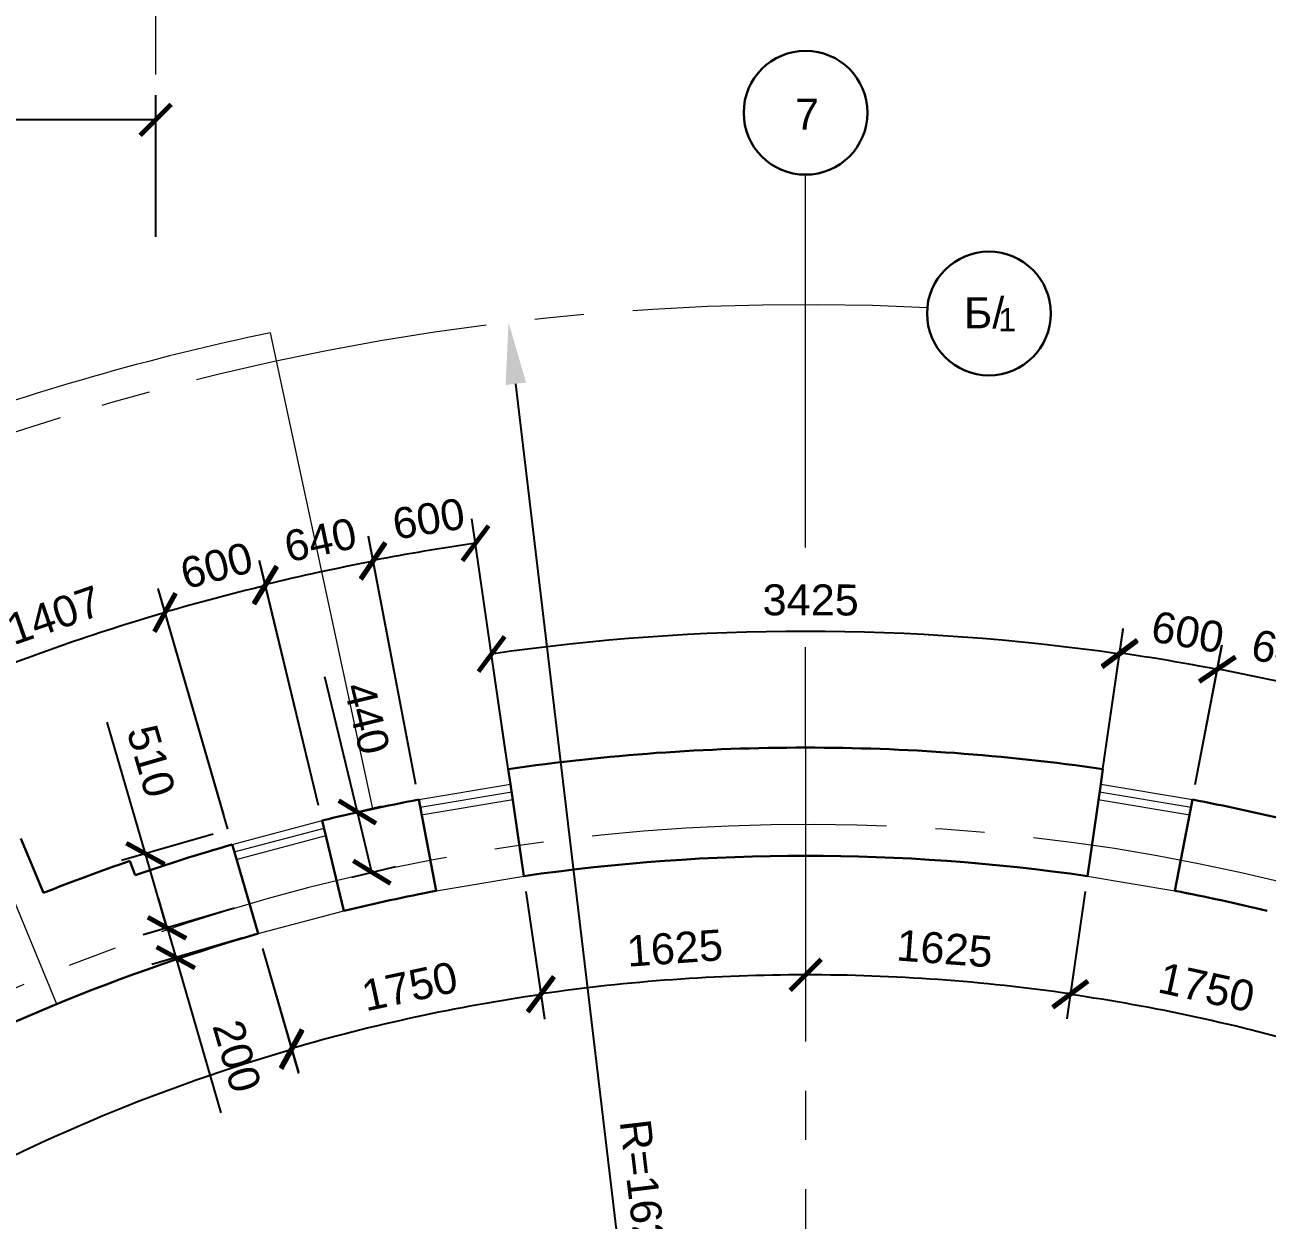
# Model space of a CAD drawing. Header units: millimetres. Extents: x -273 to 3634, y 3015 to 4572.
# Drawn here: x 3348 to 3428.3, y 4051.1 to 4128.4 of the extents above; entities that cross this region are included whole.
import ezdxf

# ---------------------------------------------------------------- set-up
doc = ezdxf.new("R2010")
doc.units = ezdxf.units.MM
doc.linetypes.add('CENTER2', pattern=[28.575, 19.05, -3.175, 3.175, -3.175])
doc.layers.add('@', color=250, linetype='Continuous', lineweight=60)
doc.styles.get("Standard").update_dxf_attribs({"font": 'arial.ttf', "height": 2})
doc.dimstyles.new('ISO-25', dxfattribs={"dimtxt": 2, "dimasz": 2, "dimexe": 1.6, "dimexo": 1, "dimgap": 1, "dimtad": 1, "dimdsep": 46, "dimtxsty": 'Standard', "dimblk": 'ARCHTICK', "dimcen": 2, "dimadec": 0, "dimazin": 0, "dimtfac": 1, "dimtmove": 0, "dimatfit": 3, "dimfxl": 1, "dimarcsym": 0})

# ---------------------------------------------------------------- blocks, each defined once
blk = doc.blocks.new('_ArchTick')
at = {"color": 0, "linetype": 'ByBlock', "lineweight": 15, "const_width": 0.15}
blk.add_lwpolyline([(-0.5, -0.5), (0.5, 0.5)], dxfattribs=at)
blk = doc.blocks.new('*D642')
at = {"layer": '@', "color": 0, "lineweight": -2, "transparency": 16777216}
for p, q in [((2935.429, 4094.906), (2935.429, 4123.819)), ((3356.429, 4114.666), (3356.429, 4123.819)), ((3356.429, 4122.219), (2935.429, 4122.219))]:
    blk.add_line(p, q, dxfattribs=at)
at = {"layer": 'Defpoints', "color": 0, "lineweight": 15, "transparency": 16777216}
for p in [(2935.429, 4122.219), (3356.429, 4113.666), (2935.429, 4093.906)]:
    blk.add_point(p, dxfattribs=at)
at = {"layer": '@', "color": 0, "lineweight": -2, "transparency": 16777216, "xscale": 2, "yscale": 2, "zscale": 2, "rotation": 180}
blk.add_blockref('_ArchTick', (2935.429, 4122.219), dxfattribs=at)
at = {"layer": '@', "color": 0, "lineweight": -2, "transparency": 16777216, "xscale": 2, "yscale": 2, "zscale": 2}
blk.add_blockref('_ArchTick', (3356.429, 4122.219), dxfattribs=at)
at = {"layer": '@', "color": 0, "lineweight": 15, "transparency": 16777216, "insert": (3145.248, 4124.241), "char_height": 2, "attachment_point": 5}
blk.add_mtext('42100', dxfattribs=at)
blk = doc.blocks.new('*D695')
at = {"layer": '@', "color": 0, "lineweight": -2, "transparency": 16777216}
blk.add_line((3386.829, 4045.239), (3379.704, 4105.167), dxfattribs=at)
at = {"layer": '@', "color": 0, "lineweight": 15, "transparency": 16777216}
blk.add_solid([(3380.366, 4105.245), (3379.042, 4105.088), (3379.232, 4109.139)], dxfattribs=at)
at = {"layer": 'Defpoints', "color": 0, "lineweight": 15, "transparency": 16777216}
for p in [(3379.232, 4109.139), (3398.429, 3947.676)]:
    blk.add_point(p, dxfattribs=at)
at = {"layer": '@', "color": 0, "lineweight": 15, "transparency": 16777216, "insert": (3388.065, 4051.964), "char_height": 2, "attachment_point": 5, "rotation": 276.78033}
blk.add_mtext('R=16260', dxfattribs=at)
blk = doc.blocks.new('*D701')
at = {"layer": '@', "color": 0, "lineweight": -2, "transparency": 16777216}
blk.add_line((3363.325, 4068.687), (3365.666, 4060.617), dxfattribs=at)
blk.add_arc((3397.778, 3949.919), 116.861, 106.17674, 131.52649, dxfattribs=at)
at = {"layer": 'Defpoints', "color": 0, "lineweight": 15, "transparency": 16777216}
for p in [(3361.368, 4075.434), (3363.047, 4069.648), (3349.082, 4056.151), (3314.943, 4043.46), (3329.329, 4027.215)]:
    blk.add_point(p, dxfattribs=at)
at = {"layer": '@', "color": 0, "lineweight": -2, "transparency": 16777216, "xscale": 2, "yscale": 2, "zscale": 2}
for p, rotation in [((3365.221, 4062.153), 16.17674262462586), ((3320.303, 4037.407), 221.526486559513)]:
    blk.add_blockref('_ArchTick', p, dxfattribs=dict(at, rotation=rotation))
at = {"layer": '@', "color": 0, "lineweight": 15, "transparency": 16777216, "insert": (3338.875, 4053.184), "char_height": 2, "attachment_point": 5, "rotation": 29.70084}
blk.add_mtext('5935', dxfattribs=at)
blk = doc.blocks.new('*D874')
at = {"layer": '@', "color": 0, "lineweight": -2, "transparency": 16777216}
for p, q in [((3311.006, 4081.097), (3305.723, 4088.147)), ((3309.407, 4079.899), (3312.286, 4082.056)), ((3503.874, 3823.695), (3311.006, 4081.097)), ((3502.275, 3822.497), (3505.154, 3824.654))]:
    blk.add_line(p, q, dxfattribs=at)
at = {"layer": 'Defpoints', "color": 0, "lineweight": 15, "transparency": 16777216}
for p in [(3308.607, 4079.299), (3503.874, 3823.695), (3501.475, 3821.897)]:
    blk.add_point(p, dxfattribs=at)
at = {"layer": '@', "color": 0, "lineweight": -2, "transparency": 16777216, "xscale": 2, "yscale": 2, "zscale": 2}
for p, rotation in [((3311.006, 4081.097), 126.8437671405722), ((3503.874, 3823.695), 306.8437671405722)]:
    blk.add_blockref('_ArchTick', p, dxfattribs=dict(at, rotation=rotation))
at = {"layer": '@', "color": 0, "lineweight": 15, "transparency": 16777216, "insert": (3309.263, 4086.794), "char_height": 2, "attachment_point": 5, "rotation": 306.84377}
blk.add_mtext('380', dxfattribs=at)
blk = doc.blocks.new('*D877')
at = {"layer": '@', "color": 0, "lineweight": -2, "transparency": 16777216}
blk.add_arc((3398.429, 3947.676), 19.978, 278.61214, 306.38786, dxfattribs=at)
at = {"layer": '@', "color": 0, "lineweight": 15, "transparency": 16777216}
for points in [[(3409.955, 3931.973), (3410.607, 3931.215), (3412.555, 3933.55)], [(3401.458, 3927.425), (3401.383, 3928.422), (3398.429, 3927.698)]]:
    blk.add_solid(points, dxfattribs=at)
at = {"layer": 'Defpoints', "color": 0, "lineweight": 15, "transparency": 16777216}
for p in [(3398.429, 4081.718), (3398.429, 3947.676), (3403.599, 3928.379), (3497.757, 3848.348), (3398.429, 3807.205)]:
    blk.add_point(p, dxfattribs=at)
at = {"layer": '@', "color": 0, "lineweight": 15, "transparency": 16777216, "insert": (3405.889, 3931.338), "char_height": 2, "attachment_point": 5, "rotation": 24.54131}
blk.add_mtext('45°', dxfattribs=at)
blk = doc.blocks.new('*D881')
at = {"layer": '@', "color": 0, "lineweight": -2, "transparency": 16777216}
blk.add_line((3416.502, 3822.979), (3414.617, 3835.985), dxfattribs=at)
blk.add_arc((3398.429, 3947.676), 114.458, 270, 278.24697, dxfattribs=at)
at = {"layer": 'Defpoints', "color": 0, "lineweight": 15, "transparency": 16777216}
for p in [(3398.429, 4081.718), (3403.918, 3833.35), (3416.646, 3821.989), (3417.506, 3816.051), (3398.429, 3807.205)]:
    blk.add_point(p, dxfattribs=at)
at = {"layer": '@', "color": 0, "lineweight": -2, "transparency": 16777216, "xscale": 2, "yscale": 2, "zscale": 2}
for p, rotation in [((3414.847, 3834.402), 8.246967579238316), ((3398.429, 3833.218), 180.0000000000001)]:
    blk.add_blockref('_ArchTick', p, dxfattribs=dict(at, rotation=rotation))
at = {"layer": '@', "color": 0, "lineweight": 15, "transparency": 16777216, "insert": (3407.166, 3835.579), "char_height": 2, "attachment_point": 5, "rotation": 4.45668}
blk.add_mtext('1625', dxfattribs=at)
blk = doc.blocks.new('*D722')
at = {"layer": '@', "color": 0, "lineweight": -2, "transparency": 16777216}
blk.add_line((3416.502, 4072.373), (3415.313, 4064.167), dxfattribs=at)
blk.add_arc((3398.429, 3947.676), 119.308, 81.75303, 90, dxfattribs=at)
at = {"layer": 'Defpoints', "color": 0, "lineweight": 15, "transparency": 16777216}
for p in [(3398.429, 4081.718), (3417.506, 4079.301), (3416.646, 4073.363), (3404.151, 4066.847), (3398.429, 3788.42)]:
    blk.add_point(p, dxfattribs=at)
at = {"layer": '@', "color": 0, "lineweight": -2, "transparency": 16777216, "xscale": 2, "yscale": 2, "zscale": 2}
for p, rotation in [((3398.429, 4066.984), 180), ((3415.543, 4065.75), 351.7530324207577)]:
    blk.add_blockref('_ArchTick', p, dxfattribs=dict(at, rotation=rotation))
at = {"layer": '@', "color": 0, "lineweight": 15, "transparency": 16777216, "insert": (3407.415, 4068.672), "char_height": 2, "attachment_point": 5, "rotation": 355.75268}
blk.add_mtext('1625', dxfattribs=at)
blk = doc.blocks.new('*D723')
at = {"layer": '@', "color": 0, "lineweight": -2, "transparency": 16777216}
blk.add_line((3380.355, 4072.373), (3381.545, 4064.164), dxfattribs=at)
blk.add_arc((3398.429, 3947.676), 119.305, 90, 98.24697, dxfattribs=at)
at = {"layer": 'Defpoints', "color": 0, "lineweight": 15, "transparency": 16777216}
for p in [(3398.429, 4081.718), (3379.351, 4079.301), (3380.212, 4073.363), (3386.998, 4066.432), (3398.429, 3788.42)]:
    blk.add_point(p, dxfattribs=at)
at = {"layer": '@', "color": 0, "lineweight": -2, "transparency": 16777216, "xscale": 2, "yscale": 2, "zscale": 2}
blk.add_blockref('_ArchTick', (3398.429, 4066.981), dxfattribs=at)
at = {"layer": '@', "color": 0, "lineweight": -2, "transparency": 16777216, "xscale": 2, "yscale": 2, "zscale": 2, "rotation": 188.246967579242}
blk.add_blockref('_ArchTick', (3381.316, 4065.747), dxfattribs=at)
at = {"layer": '@', "color": 0, "lineweight": 15, "transparency": 16777216, "insert": (3389.975, 4068.707), "char_height": 2, "attachment_point": 5, "rotation": 3.99578}
blk.add_mtext('1625', dxfattribs=at)
blk = doc.blocks.new('*D757')
at = {"layer": '@', "color": 0, "lineweight": -2, "transparency": 16777216}
blk.add_line((3496.687, 4026.551), (3490.214, 4021.355), dxfattribs=at)
blk.add_arc((3398.429, 3947.676), 119.299, 38.75524, 45, dxfattribs=at)
at = {"layer": 'Defpoints', "color": 0, "lineweight": 15, "transparency": 16777216}
for p in [(3514.287, 4063.534), (3502.146, 4030.933), (3485.795, 4028.914), (3497.467, 4027.177), (3398.429, 3947.676)]:
    blk.add_point(p, dxfattribs=at)
at = {"layer": '@', "color": 0, "lineweight": -2, "transparency": 16777216, "xscale": 2, "yscale": 2, "zscale": 2}
for p, rotation in [((3482.786, 4032.033), 135), ((3491.462, 4022.357), 308.7552400099496)]:
    blk.add_blockref('_ArchTick', p, dxfattribs=dict(at, rotation=rotation))
at = {"layer": '@', "color": 0, "lineweight": 15, "transparency": 16777216, "insert": (3488.929, 4028.474), "char_height": 2, "attachment_point": 5, "rotation": 311.7581}
blk.add_mtext('1625', dxfattribs=at)
blk = doc.blocks.new('*D758')
at = {"layer": '@', "color": 0, "lineweight": -2, "transparency": 16777216}
blk.add_line((3477.304, 4045.934), (3472.11, 4039.463), dxfattribs=at)
blk.add_arc((3398.429, 3947.676), 119.302, 45, 51.24476, dxfattribs=at)
at = {"layer": 'Defpoints', "color": 0, "lineweight": 15, "transparency": 16777216}
for p in [(3514.287, 4063.534), (3481.686, 4051.393), (3477.93, 4046.714), (3476.441, 4037.937), (3398.429, 3947.676)]:
    blk.add_point(p, dxfattribs=at)
at = {"layer": '@', "color": 0, "lineweight": -2, "transparency": 16777216, "xscale": 2, "yscale": 2, "zscale": 2}
for p, rotation in [((3473.111, 4040.711), 141.2447599900453), ((3482.788, 4032.035), 315)]:
    blk.add_blockref('_ArchTick', p, dxfattribs=dict(at, rotation=rotation))
at = {"layer": '@', "color": 0, "lineweight": 15, "transparency": 16777216, "insert": (3479.691, 4037.764), "char_height": 2, "attachment_point": 5, "rotation": 317.94859}
blk.add_mtext('1625', dxfattribs=at)
blk = doc.blocks.new('*D759')
at = {"layer": '@', "color": 0, "lineweight": -2, "transparency": 16777216}
blk.add_line((3437.897, 4019.188), (3458.828, 4057.115), dxfattribs=at)
at = {"layer": '@', "color": 0, "lineweight": 15, "transparency": 16777216}
blk.add_solid([(3458.245, 4057.437), (3459.412, 4056.793), (3460.761, 4060.617)], dxfattribs=at)
at = {"layer": 'Defpoints', "color": 0, "lineweight": 15, "transparency": 16777216}
for p in [(3460.761, 4060.617), (3398.429, 3947.676)]:
    blk.add_point(p, dxfattribs=at)
at = {"layer": '@', "color": 0, "lineweight": 15, "transparency": 16777216, "insert": (3439.284, 4025.885), "char_height": 2, "attachment_point": 5, "rotation": 61.10572}
blk.add_mtext('R=12900', dxfattribs=at)
blk = doc.blocks.new('*D763')
at = {"layer": '@', "color": 0, "lineweight": -2, "transparency": 16777216}
for p, q in [((3416.502, 4072.373), (3415.308, 4064.135)), ((3433.533, 4068.687), (3431.214, 4060.693))]:
    blk.add_line(p, q, dxfattribs=at)
blk.add_arc((3398.429, 3947.676), 119.276, 73.82326, 81.75303, dxfattribs=at)
at = {"layer": 'Defpoints', "color": 0, "lineweight": 15, "transparency": 16777216}
for p in [(3417.506, 4079.301), (3435.49, 4075.434), (3416.646, 4073.363), (3433.811, 4069.648), (3420.963, 4064.804)]:
    blk.add_point(p, dxfattribs=at)
at = {"layer": '@', "color": 0, "lineweight": -2, "transparency": 16777216, "xscale": 2, "yscale": 2, "zscale": 2}
for p, rotation in [((3415.538, 4065.719), 171.7530324207596), ((3431.659, 4062.229), 343.8232573753776)]:
    blk.add_blockref('_ArchTick', p, dxfattribs=dict(at, rotation=rotation))
at = {"layer": '@', "color": 0, "lineweight": 15, "transparency": 16777216, "insert": (3424.344, 4066.172), "char_height": 2, "attachment_point": 5, "rotation": 347.66387}
blk.add_mtext('1750', dxfattribs=at)
blk = doc.blocks.new('*D660')
at = {"layer": '@', "color": 0, "lineweight": -2, "transparency": 16777216}
for p, q in [((3380.355, 4072.373), (3381.551, 4064.128)), ((3363.325, 4068.687), (3365.646, 4060.686))]:
    blk.add_line(p, q, dxfattribs=at)
blk.add_arc((3398.429, 3947.676), 119.268, 98.24697, 106.17674, dxfattribs=at)
at = {"layer": 'Defpoints', "color": 0, "lineweight": 15, "transparency": 16777216}
for p in [(3379.351, 4079.301), (3361.368, 4075.434), (3380.212, 4073.363), (3363.047, 4069.648), (3370.518, 4063.633)]:
    blk.add_point(p, dxfattribs=at)
at = {"layer": '@', "color": 0, "lineweight": -2, "transparency": 16777216, "xscale": 2, "yscale": 2, "zscale": 2}
for p, rotation in [((3381.321, 4065.711), 8.246967579241831), ((3365.201, 4062.222), 196.1767426246193)]:
    blk.add_blockref('_ArchTick', p, dxfattribs=dict(at, rotation=rotation))
at = {"layer": '@', "color": 0, "lineweight": 15, "transparency": 16777216, "insert": (3372.837, 4066.235), "char_height": 2, "attachment_point": 5, "rotation": 12.18063}
blk.add_mtext('1750', dxfattribs=at)
blk = doc.blocks.new('*D661')
at = {"layer": '@', "color": 0, "lineweight": -2, "transparency": 16777216}
for p, q in [((3379.208, 4080.29), (3377.903, 4089.292)), ((3417.65, 4080.29), (3418.955, 4089.292))]:
    blk.add_line(p, q, dxfattribs=at)
blk.add_arc((3398.429, 3947.676), 141.496, 81.75303, 98.24697, dxfattribs=at)
at = {"layer": 'Defpoints', "color": 0, "lineweight": 15, "transparency": 16777216}
for p in [(3391.643, 4089.009), (3379.351, 4079.301), (3417.506, 4079.301), (3380.212, 4073.363), (3416.646, 4073.363)]:
    blk.add_point(p, dxfattribs=at)
at = {"layer": '@', "color": 0, "lineweight": -2, "transparency": 16777216, "xscale": 2, "yscale": 2, "zscale": 2}
for p, rotation in [((3378.133, 4087.709), 188.2469675792369), ((3418.725, 4087.709), 351.7530324207615)]:
    blk.add_blockref('_ArchTick', p, dxfattribs=dict(at, rotation=rotation))
at = {"layer": '@', "color": 0, "lineweight": 15, "transparency": 16777216, "insert": (3398.76, 4091.194), "char_height": 2, "attachment_point": 5, "rotation": 359.86796}
blk.add_mtext('3425', dxfattribs=at)
blk = doc.blocks.new('*D662')
at = {"layer": '@', "color": 0, "lineweight": -2, "transparency": 16777216}
for p, q in [((3357.165, 4070.024), (3356.608, 4071.945)), ((3361.529, 4071.29), (3355.629, 4069.578)), ((3357.165, 4070.024), (3357.723, 4068.103)), ((3362.086, 4069.369), (3356.186, 4067.657)), ((3357.723, 4068.103), (3360.633, 4058.071))]:
    blk.add_line(p, q, dxfattribs=at)
at = {"layer": 'Defpoints', "color": 0, "lineweight": 15, "transparency": 16777216}
for p in [(3362.489, 4071.568), (3357.165, 4070.024), (3363.047, 4069.648)]:
    blk.add_point(p, dxfattribs=at)
at = {"layer": '@', "color": 0, "lineweight": -2, "transparency": 16777216, "xscale": 2, "yscale": 2, "zscale": 2}
for p, rotation in [((3357.165, 4070.024), 286.176742624696), ((3357.723, 4068.103), 106.1767426246961)]:
    blk.add_blockref('_ArchTick', p, dxfattribs=dict(at, rotation=rotation))
at = {"layer": '@', "color": 0, "lineweight": 15, "transparency": 16777216, "insert": (3361.676, 4061.729), "char_height": 2, "attachment_point": 5, "rotation": 286.17674}
blk.add_mtext('200', dxfattribs=at)
blk = doc.blocks.new('*D664')
at = {"layer": '@', "color": 0, "lineweight": -2, "transparency": 16777216}
for p, q in [((3361.089, 4076.394), (3356.586, 4091.919)), ((3343.753, 4085.403), (3343.023, 4087.17))]:
    blk.add_line(p, q, dxfattribs=at)
blk.add_arc((3393.31, 3965.322), 130.217, 106.17674, 112.42595, dxfattribs=at)
at = {"layer": 'Defpoints', "color": 0, "lineweight": 15, "transparency": 16777216}
for p in [(3348.042, 4087.417), (3344.134, 4084.478), (3361.368, 4075.434), (3349.17, 4072.276), (3363.047, 4069.648)]:
    blk.add_point(p, dxfattribs=at)
at = {"layer": '@', "color": 0, "lineweight": -2, "transparency": 16777216, "xscale": 2, "yscale": 2, "zscale": 2}
for p, rotation in [((3357.032, 4090.383), 16.17674262462905), ((3343.634, 4085.691), 202.4259549047219)]:
    blk.add_blockref('_ArchTick', p, dxfattribs=dict(at, rotation=rotation))
at = {"layer": '@', "color": 0, "lineweight": 15, "transparency": 16777216, "insert": (3349.854, 4090.215), "char_height": 2, "attachment_point": 5, "rotation": 19.18504}
blk.add_mtext('1407', dxfattribs=at)
blk = doc.blocks.new('*D665')
at = {"layer": '@', "color": 0, "lineweight": -2, "transparency": 16777216}
for p, q in [((3369.46, 4077.504), (3367.348, 4086.244)), ((3368.16, 4077.19), (3371.015, 4077.88)), ((3370.4, 4073.616), (3369.46, 4077.504)), ((3369.099, 4073.301), (3371.955, 4073.992))]:
    blk.add_line(p, q, dxfattribs=at)
at = {"layer": 'Defpoints', "color": 0, "lineweight": 15, "transparency": 16777216}
for p in [(3367.188, 4076.955), (3370.4, 4073.616), (3368.127, 4073.067)]:
    blk.add_point(p, dxfattribs=at)
at = {"layer": '@', "color": 0, "lineweight": -2, "transparency": 16777216, "xscale": 2, "yscale": 2, "zscale": 2}
for p, rotation in [((3369.46, 4077.504), 103.585550262905), ((3370.4, 4073.616), 283.585550262905)]:
    blk.add_blockref('_ArchTick', p, dxfattribs=dict(at, rotation=rotation))
at = {"layer": '@', "color": 0, "lineweight": 15, "transparency": 16777216, "insert": (3370.075, 4083.563), "char_height": 2, "attachment_point": 5, "rotation": 283.58555}
blk.add_mtext('440', dxfattribs=at)
blk = doc.blocks.new('*D666')
at = {"layer": '@', "color": 0, "lineweight": -2, "transparency": 16777216}
for p, q in [((3355.764, 4074.811), (3353.299, 4083.307)), ((3360.139, 4076.081), (3354.227, 4074.366)), ((3357.154, 4070.021), (3355.764, 4074.811)), ((3361.529, 4071.29), (3355.617, 4069.575))]:
    blk.add_line(p, q, dxfattribs=at)
at = {"layer": 'Defpoints', "color": 0, "lineweight": 15, "transparency": 16777216}
for p in [(3361.1, 4076.359), (3355.764, 4074.811), (3362.489, 4071.568)]:
    blk.add_point(p, dxfattribs=at)
at = {"layer": '@', "color": 0, "lineweight": -2, "transparency": 16777216, "xscale": 2, "yscale": 2, "zscale": 2}
for p, rotation in [((3355.764, 4074.811), 106.1767426246073), ((3357.154, 4070.021), 286.1767426246072)]:
    blk.add_blockref('_ArchTick', p, dxfattribs=dict(at, rotation=rotation))
at = {"layer": '@', "color": 0, "lineweight": 15, "transparency": 16777216, "insert": (3356.134, 4080.791), "char_height": 2, "attachment_point": 5, "rotation": 286.17674}
blk.add_mtext('510', dxfattribs=at)
blk = doc.blocks.new('*D667')
at = {"layer": '@', "color": 0, "lineweight": -2, "transparency": 16777216}
for p, q in [((3379.066, 4081.27), (3376.866, 4096.449)), ((3373.24, 4079.287), (3370.171, 4095.324))]:
    blk.add_line(p, q, dxfattribs=at)
blk.add_arc((3398.429, 3947.676), 148.728, 98.24697, 100.83477, dxfattribs=at)
at = {"layer": 'Defpoints', "color": 0, "lineweight": 15, "transparency": 16777216}
for p in [(3372.674, 4094.157), (3379.209, 4080.28), (3379.351, 4079.301), (3373.428, 4078.305), (3374.556, 4072.412)]:
    blk.add_point(p, dxfattribs=at)
at = {"layer": '@', "color": 0, "lineweight": -2, "transparency": 16777216, "xscale": 2, "yscale": 2, "zscale": 2}
for p, rotation in [((3377.095, 4094.866), 8.246967579232722), ((3370.471, 4093.753), 190.834771381298)]:
    blk.add_blockref('_ArchTick', p, dxfattribs=dict(at, rotation=rotation))
at = {"layer": '@', "color": 0, "lineweight": 15, "transparency": 16777216, "insert": (3374.065, 4096.443), "char_height": 2, "attachment_point": 5, "rotation": 9.301}
blk.add_mtext('600', dxfattribs=at)
blk = doc.blocks.new('*D668')
at = {"layer": '@', "color": 0, "lineweight": -2, "transparency": 16777216}
for p, q in [((3373.24, 4079.287), (3370.18, 4095.273)), ((3366.953, 4077.927), (3363.129, 4093.748))]:
    blk.add_line(p, q, dxfattribs=at)
blk.add_arc((3398.429, 3947.676), 148.676, 100.83477, 103.58555, dxfattribs=at)
at = {"layer": 'Defpoints', "color": 0, "lineweight": 15, "transparency": 16777216}
for p in [(3365.822, 4092.733), (3373.428, 4078.305), (3367.188, 4076.955), (3374.556, 4072.412), (3368.597, 4071.123)]:
    blk.add_point(p, dxfattribs=at)
at = {"layer": '@', "color": 0, "lineweight": -2, "transparency": 16777216, "xscale": 2, "yscale": 2, "zscale": 2}
for p, rotation in [((3370.481, 4093.702), 10.83477138130026), ((3363.505, 4092.192), 193.5855502629517)]:
    blk.add_blockref('_ArchTick', p, dxfattribs=dict(at, rotation=rotation))
at = {"layer": '@', "color": 0, "lineweight": 15, "transparency": 16777216, "insert": (3367.071, 4095.075), "char_height": 2, "attachment_point": 5, "rotation": 12.01022}
blk.add_mtext('640', dxfattribs=at)
blk = doc.blocks.new('*D669')
at = {"layer": '@', "color": 0, "lineweight": -2, "transparency": 16777216}
for p, q in [((3366.953, 4077.927), (3363.144, 4093.688)), ((3360.821, 4077.32), (3356.579, 4091.943))]:
    blk.add_line(p, q, dxfattribs=at)
blk.add_arc((3398.429, 3947.676), 148.615, 103.58555, 106.17674, dxfattribs=at)
at = {"layer": 'Defpoints', "color": 0, "lineweight": 15, "transparency": 16777216}
for p in [(3359.181, 4091.015), (3361.1, 4076.359), (3367.188, 4076.955), (3361.368, 4075.434), (3368.597, 4071.123)]:
    blk.add_point(p, dxfattribs=at)
at = {"layer": '@', "color": 0, "lineweight": -2, "transparency": 16777216, "xscale": 2, "yscale": 2, "zscale": 2}
for p, rotation in [((3363.52, 4092.133), 13.58555026295771), ((3357.025, 4090.407), 196.1767426246091)]:
    blk.add_blockref('_ArchTick', p, dxfattribs=dict(at, rotation=rotation))
at = {"layer": '@', "color": 0, "lineweight": 15, "transparency": 16777216, "insert": (3360.36, 4093.422), "char_height": 2, "attachment_point": 5, "rotation": 14.6386}
blk.add_mtext('600', dxfattribs=at)
blk = doc.blocks.new('*D670')
at = {"layer": '@', "color": 0, "lineweight": -2, "transparency": 16777216}
for p, q in [((3423.618, 4079.287), (3425.345, 4088.311)), ((3429.905, 4077.927), (3432.063, 4086.857))]:
    blk.add_line(p, q, dxfattribs=at)
blk.add_arc((3398.429, 3947.676), 141.587, 76.41445, 79.16523, dxfattribs=at)
at = {"layer": 'Defpoints', "color": 0, "lineweight": 15, "transparency": 16777216}
for p in [(3427.266, 4086.295), (3423.43, 4078.305), (3429.67, 4076.955), (3422.302, 4072.412), (3428.261, 4071.123)]:
    blk.add_point(p, dxfattribs=at)
at = {"layer": '@', "color": 0, "lineweight": -2, "transparency": 16777216, "xscale": 2, "yscale": 2, "zscale": 2}
for p, rotation in [((3425.044, 4086.739), 169.1652286187037), ((3431.687, 4085.302), 346.4144497370586)]:
    blk.add_blockref('_ArchTick', p, dxfattribs=dict(at, rotation=rotation))
at = {"layer": '@', "color": 0, "lineweight": 15, "transparency": 16777216, "insert": (3429.596, 4087.861), "char_height": 2, "attachment_point": 5, "rotation": 347.46525}
blk.add_mtext('640', dxfattribs=at)
blk = doc.blocks.new('*D671')
at = {"layer": '@', "color": 0, "lineweight": -2, "transparency": 16777216}
for p, q in [((3417.65, 4080.29), (3418.964, 4089.36)), ((3423.618, 4079.287), (3425.341, 4088.288))]:
    blk.add_line(p, q, dxfattribs=at)
blk.add_arc((3398.429, 3947.676), 141.564, 79.16523, 81.75303, dxfattribs=at)
at = {"layer": 'Defpoints', "color": 0, "lineweight": 15, "transparency": 16777216}
for p in [(3420.842, 4087.455), (3417.506, 4079.301), (3423.43, 4078.305), (3416.646, 4073.363), (3422.302, 4072.412)]:
    blk.add_point(p, dxfattribs=at)
at = {"layer": '@', "color": 0, "lineweight": -2, "transparency": 16777216, "xscale": 2, "yscale": 2, "zscale": 2}
for p, rotation in [((3418.735, 4087.777), 171.7530324207541), ((3425.04, 4086.717), 349.1652286187038)]:
    blk.add_blockref('_ArchTick', p, dxfattribs=dict(at, rotation=rotation))
at = {"layer": '@', "color": 0, "lineweight": 15, "transparency": 16777216, "insert": (3423.127, 4089.121), "char_height": 2, "attachment_point": 5, "rotation": 350.09523}
blk.add_mtext('600', dxfattribs=at)

msp = doc.modelspace()

# ---------------------------------------------------------------- linework, layer by layer
at = {"layer": '@', "color": 0, "lineweight": 15}
for p, q in [((3356.429, 4125.152), (3356.429, 4130.152)), ((3398.429, 4113.68), (3398.429, 4118.68)), ((3398.429, 4094.584), (3398.429, 4113.68)), ((3363.829, 4108.466), (3370.45, 4077.7)), ((3373.428, 4078.305), (3379.351, 4079.301)), ((3373.511, 4077.812), (3379.434, 4078.807)), ((3417.424, 4078.807), (3423.347, 4077.812)), ((3417.506, 4079.301), (3423.43, 4078.305)), ((3373.594, 4077.319), (3379.517, 4078.314)), ((3417.341, 4078.314), (3423.264, 4077.319)), ((3361.375, 4075.41), (3367.188, 4076.955)), ((3361.503, 4074.927), (3367.316, 4076.471)), ((3361.632, 4074.444), (3367.444, 4075.988)), ((3374.556, 4072.412), (3380.212, 4073.363)), ((3416.646, 4073.363), (3422.302, 4072.412)), ((3363.047, 4069.648), (3368.597, 4071.123))]:
    msp.add_line(p, q, dxfattribs=at)
at = {"layer": '@', "color": 0, "linetype": 'CENTER2', "lineweight": 15}
for p, q in [((3350.027, 4065.091), (3334.685, 4102.307)), ((3398.429, 4081.718), (3398.429, 4088.147)), ((3398.429, 4081.718), (3398.429, 3807.205))]:
    msp.add_line(p, q, dxfattribs=at)
at = {"layer": '@', "color": 0, "lineweight": 30}
for p, q in [((3379.21, 4080.279), (3379.351, 4079.301)), ((3417.648, 4080.279), (3417.506, 4079.301)), ((3379.351, 4079.301), (3380.212, 4073.363)), ((3417.506, 4079.301), (3416.646, 4073.363)), ((3373.428, 4078.305), (3374.556, 4072.412)), ((3423.43, 4078.305), (3422.302, 4072.412)), ((3368.597, 4071.123), (3367.188, 4076.955)), ((3347.718, 4075.795), (3349.17, 4072.276)), ((3361.368, 4075.434), (3363.047, 4069.648)), ((3354.754, 4074.345), (3355.096, 4073.419))]:
    msp.add_line(p, q, dxfattribs=at)
for centre in [(3398.429, 4122.68), (3410.281, 4109.712)]:
    msp.add_circle(centre, 4, dxfattribs=at)
at = {"layer": '@', "color": 0, "linetype": 'CENTER2', "lineweight": 15}
for radius, start, end in [(162.6, 87.22575, 107.23466), (162.6, 107.23466, 139.81959), (129, 270, 147.66397)]:
    msp.add_arc((3398.429, 3947.676), radius, start, end, dxfattribs=at)
at = {"layer": '@', "color": 0, "lineweight": 15}
msp.add_arc((3397.587, 3947.365), 164.6, 101.83466, 110.09462, dxfattribs=at)
at = {"layer": '@', "color": 0, "lineweight": 30}
for centre, radius, start, end in [((3398.429, 3947.676), 133.988, 90, 98.24697), ((3398.429, 3947.676), 133.988, 81.75303, 90), ((3398.429, 3947.676), 133, 100.83477, 103.58555), ((3398.429, 3947.676), 133, 76.41445, 79.16523), ((3398.429, 3947.676), 133, 106.17674, 109.01492), ((3398.154, 3948.625), 133, 109.04507, 111.61068), ((3398.429, 3947.676), 127, 81.75303, 98.24697), ((3398.429, 3947.676), 127, 100.83477, 103.58555), ((3398.429, 3947.676), 127, 76.41445, 79.16523), ((3398.429, 3947.676), 127, 106.17674, 133.24034)]:
    msp.add_arc(centre, radius, start, end, dxfattribs=at)

# ---------------------------------------------------------------- texts
at = {"layer": '@', "color": 0, "lineweight": 15}
for s, height, p in [('7', 2, (3397.743, 4121.583)), ('Б/', 2, (3408.663, 4108.754)), ('1', 1.5, (3410.874, 4108.56))]:
    msp.add_text(s, height=height, dxfattribs=at).set_placement(p)

# ---------------------------------------------------------------- dimensions: what is measured, and where the dimension line sits
dim = msp.add_linear_dim(base=(2935.429, 4122.219), p1=(3356.429, 4113.666), p2=(2935.429, 4093.906), text='42100', dimstyle='ISO-25', dxfattribs=at)
dim.commit()
dim.dimension.update_dxf_attribs({"geometry": '*D642', "text_midpoint": (3145.248, 4122.219), "dimtype": 160})
for mpoint, text, picture, middle in [((3379.232, 4109.139), 'R=16260', '*D695', (3386.058, 4051.726)), ((3460.761, 4060.617), 'R=12900', '*D759', (3441.053, 4024.908))]:
    dim = msp.add_radius_dim(center=(3398.429, 3947.676), mpoint=mpoint, text=text, dimstyle='ISO-25', override={"dimasz": 4, "dimsah": 1}, dxfattribs=at)
    dim.commit()
    dim.dimension.update_dxf_attribs({"geometry": picture, "text_midpoint": middle, "dimtype": 164})
for base, line1, line2, text, picture, middle in [((3372.674, 4094.157), ((3373.428, 4078.305), (3374.556, 4072.412)), ((3379.351, 4079.301), (3379.209, 4080.28)), '600', '*D667', (3374.391, 4094.448)), ((3365.822, 4092.733), ((3368.597, 4071.123), (3367.188, 4076.955)), ((3373.428, 4078.305), (3374.556, 4072.412)), '640', '*D668', (3367.491, 4093.098)), ((3359.181, 4091.015), ((3368.597, 4071.123), (3367.188, 4076.955)), ((3361.368, 4075.434), (3361.1, 4076.359)), '600', '*D669', (3360.871, 4091.467)), ((3348.042, 4087.417), ((3349.17, 4072.276), (3344.134, 4084.478)), ((3361.368, 4075.434), (3363.047, 4069.648)), '1407', '*D664', (3350.518, 4088.307)), ((3391.643, 4089.009), ((3379.351, 4079.301), (3380.212, 4073.363)), ((3417.506, 4079.301), (3416.646, 4073.363)), '3425', '*D661', (3398.755, 4089.172)), ((3420.842, 4087.455), ((3417.506, 4079.301), (3416.646, 4073.363)), ((3423.43, 4078.305), (3422.302, 4072.412)), '600', '*D671', (3422.78, 4087.13)), ((3427.266, 4086.295), ((3423.43, 4078.305), (3422.302, 4072.412)), ((3428.261, 4071.123), (3429.67, 4076.955)), '640', '*D670', (3429.158, 4085.888)), ((3386.998, 4066.432), ((3379.351, 4079.301), (3380.212, 4073.363)), ((3398.429, 4081.718), (3398.429, 3788.42)), '1625', '*D723', (3390.115, 4066.691)), ((3403.918, 3833.35), ((3398.429, 4081.718), (3398.429, 3807.205)), ((3417.506, 3816.051), (3416.646, 3821.989)), '1625', '*D881', (3407.323, 3833.564)), ((3404.151, 4066.847), ((3398.429, 4081.718), (3398.429, 3788.42)), ((3417.506, 4079.301), (3416.646, 4073.363)), '1625', '*D722', (3407.265, 4066.657)), ((3370.518, 4063.633), ((3361.368, 4075.434), (3363.047, 4069.648)), ((3379.351, 4079.301), (3380.212, 4073.363)), '1750', '*D660', (3373.264, 4064.259)), ((3420.963, 4064.804), ((3417.506, 4079.301), (3416.646, 4073.363)), ((3435.49, 4075.434), (3433.811, 4069.648)), '1750', '*D763', (3423.912, 4064.198)), ((3349.082, 4056.151), ((3314.943, 4043.46), (3329.329, 4027.215)), ((3361.368, 4075.434), (3363.047, 4069.648)), '5935', '*D701', (3339.877, 4051.428)), ((3485.795, 4028.914), ((3398.429, 3947.676), (3514.287, 4063.534)), ((3502.146, 4030.933), (3497.467, 4027.177)), '1625', '*D757', (3487.422, 4027.128)), ((3476.441, 4037.937), ((3398.429, 3947.676), (3514.287, 4063.534)), ((3481.686, 4051.393), (3477.93, 4046.714)), '1625', '*D758', (3478.337, 4036.263))]:
    dim = msp.add_angular_dim_2l(base=base, line1=line1, line2=line2, text=text, dimstyle='ISO-25', dxfattribs=at)
    dim.commit()
    dim.dimension.update_dxf_attribs({"geometry": picture, "text_midpoint": middle, "dimtype": 162})
for base, p1, p2, angle, text, picture, middle in [((3503.874, 3823.695), (3308.607, 4079.299), (3501.475, 3821.897), 306.84377, '380', '*D874', (3307.645, 4085.582)), ((3370.4, 4073.616), (3367.188, 4076.955), (3368.127, 4073.067), 283.58555, '440', '*D665', (3368.11, 4083.089)), ((3355.764, 4074.811), (3362.489, 4071.568), (3361.1, 4076.359), 106.17674, '510', '*D666', (3354.193, 4080.228)), ((3357.165, 4070.024), (3363.047, 4069.648), (3362.489, 4071.568), 106.17674, '200', '*D662', (3359.735, 4061.166))]:
    dim = msp.add_linear_dim(base=base, p1=p1, p2=p2, angle=angle, text=text, dimstyle='ISO-25', dxfattribs=at)
    dim.commit()
    dim.dimension.update_dxf_attribs({"geometry": picture, "text_midpoint": middle, "dimtype": 161})
dim = msp.add_angular_dim_2l(base=(3403.599, 3928.379), line1=((3398.429, 3947.676), (3497.757, 3848.348)), line2=((3398.429, 4081.718), (3398.429, 3807.205)), dimstyle='ISO-25', override={"dimasz": 3, "dimsah": 1}, dxfattribs=at)
dim.commit()
dim.dimension.update_dxf_attribs({"geometry": '*D877', "text_midpoint": (3406.727, 3929.503), "dimtype": 162})

doc.saveas('drawing.dxf')
